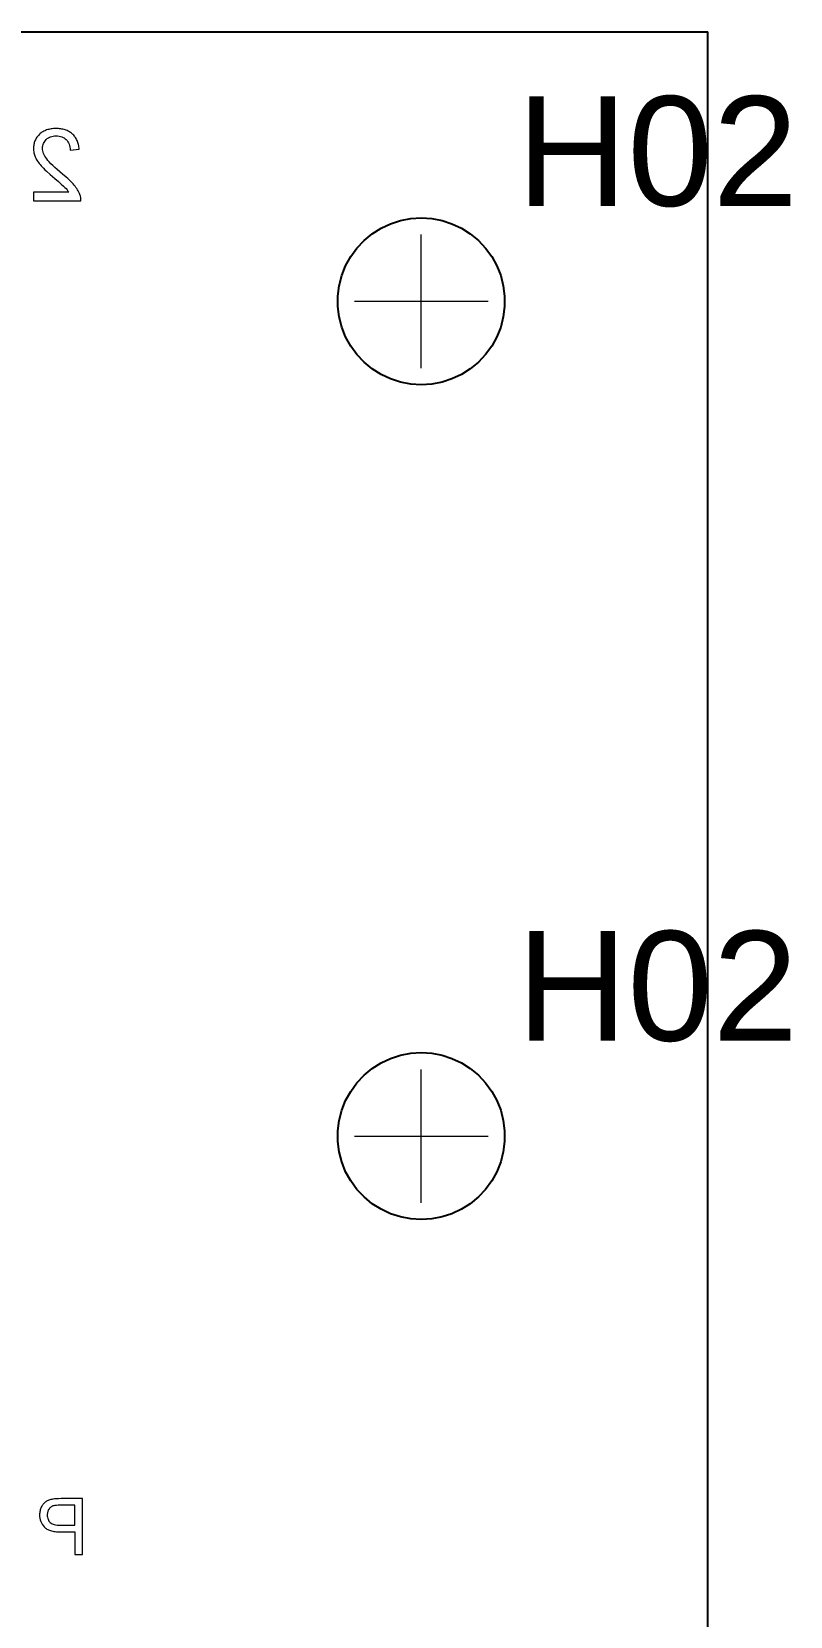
# Paper-space layout '01_三视图' of a CAD drawing. Header units: millimetres. Extents: x 8 to 451, y 8 to 289.
# Drawn here: x 51.34 to 67.23, y 207.53 to 240.75 of the extents above; entities that cross this region are included whole.
import ezdxf

# ---------------------------------------------------------------- set-up
doc = ezdxf.new("R2010")
doc.units = ezdxf.units.MM
doc.linetypes.add('WP_HIDDEN', pattern=[2.3, 1.5, -0.8])
for name, color, linetype, lineweight in [('ANNOTATIONS', 7, 'CONTINUOUS', 18), ('HIDDEN', 7, 'WP_HIDDEN', 13), ('VISIBLE', 7, 'CONTINUOUS', 25)]:
    doc.layers.add(name, color=color, linetype=linetype, lineweight=lineweight)
doc.styles.add('CJK', font='Arial Unicode.ttf')

psp = doc.layouts.new('01_三视图')

# ---------------------------------------------------------------- linework, layer by layer
at = {"layer": 'ANNOTATIONS'}
for p, q in [((59.498, 233.698), (59.498, 236.498)), ((58.098, 235.098), (60.898, 235.098)), ((59.498, 216.198), (59.498, 218.998)), ((58.098, 217.598), (60.898, 217.598))]:
    psp.add_line(p, q, dxfattribs=at)
at = {"layer": 'HIDDEN'}
for points in [[(51.433, 238.519), (51.423, 238.501)], [(51.445, 238.536), (51.433, 238.519)], [(51.457, 238.553), (51.445, 238.536)], [(51.47, 238.569), (51.457, 238.553)], [(51.485, 238.584), (51.47, 238.569)], [(51.5, 238.6), (51.485, 238.584)], [(51.516, 238.614), (51.5, 238.6)], [(51.533, 238.628), (51.516, 238.614)], [(51.551, 238.641), (51.533, 238.628)], [(51.569, 238.652), (51.551, 238.641)], [(51.588, 238.663), (51.569, 238.652)], [(51.608, 238.673), (51.588, 238.663)], [(51.628, 238.682), (51.608, 238.673)], [(51.649, 238.69), (51.628, 238.682)], [(51.642, 238.491), (51.663, 238.509)], [(51.671, 238.697), (51.649, 238.69)], [(51.663, 238.509), (51.685, 238.524)], [(51.693, 238.703), (51.671, 238.697)], [(51.685, 238.524), (51.708, 238.537)], [(51.717, 238.708), (51.693, 238.703)], [(51.708, 238.537), (51.733, 238.548)], [(51.741, 238.712), (51.717, 238.708)], [(51.733, 238.548), (51.759, 238.556)], [(51.765, 238.716), (51.741, 238.712)], [(51.759, 238.556), (51.787, 238.562)], [(51.791, 238.718), (51.765, 238.716)], [(51.787, 238.562), (51.817, 238.566)], [(51.817, 238.72), (51.791, 238.718)], [(51.843, 238.72), (51.817, 238.72)], [(51.817, 238.566), (51.848, 238.567)], [(51.87, 238.72), (51.843, 238.72)], [(51.848, 238.567), (51.88, 238.566)], [(51.896, 238.718), (51.87, 238.72)], [(51.88, 238.566), (51.911, 238.562)], [(51.921, 238.716), (51.896, 238.718)], [(51.911, 238.562), (51.94, 238.556)], [(51.945, 238.713), (51.921, 238.716)], [(51.94, 238.556), (51.968, 238.547)], [(51.969, 238.709), (51.945, 238.713)], [(51.968, 238.547), (51.994, 238.535)], [(51.992, 238.704), (51.969, 238.709)], [(52.015, 238.699), (51.992, 238.704)], [(51.994, 238.535), (52.018, 238.522)], [(52.036, 238.692), (52.015, 238.699)], [(52.018, 238.522), (52.04, 238.505)], [(52.057, 238.685), (52.036, 238.692)], [(52.04, 238.505), (52.061, 238.487)], [(52.078, 238.676), (52.057, 238.685)], [(52.098, 238.667), (52.078, 238.676)], [(52.117, 238.657), (52.098, 238.667)], [(52.135, 238.646), (52.117, 238.657)], [(52.152, 238.635), (52.135, 238.646)], [(52.169, 238.622), (52.152, 238.635)], [(52.186, 238.608), (52.169, 238.622)], [(52.201, 238.594), (52.186, 238.608)], [(52.216, 238.579), (52.201, 238.594)], [(52.23, 238.563), (52.216, 238.579)], [(52.243, 238.546), (52.23, 238.563)], [(52.255, 238.529), (52.243, 238.546)], [(52.266, 238.511), (52.255, 238.529)], [(52.277, 238.491), (52.266, 238.511)], [(51.376, 238.345), (51.374, 238.324)], [(51.374, 238.324), (51.374, 238.302)], [(51.374, 238.302), (51.374, 238.279)], [(51.374, 238.279), (51.376, 238.257)], [(51.378, 238.366), (51.376, 238.345)], [(51.376, 238.257), (51.379, 238.234)], [(51.381, 238.387), (51.378, 238.366)], [(51.379, 238.234), (51.383, 238.212)], [(51.386, 238.407), (51.381, 238.387)], [(51.383, 238.212), (51.388, 238.19)], [(51.391, 238.427), (51.386, 238.407)], [(51.388, 238.19), (51.394, 238.168)], [(51.398, 238.446), (51.391, 238.427)], [(51.405, 238.465), (51.398, 238.446)], [(51.414, 238.483), (51.405, 238.465)], [(51.423, 238.501), (51.414, 238.483)], [(51.564, 238.306), (51.565, 238.333)], [(51.565, 238.279), (51.564, 238.306)], [(51.565, 238.333), (51.569, 238.359)], [(51.569, 238.252), (51.565, 238.279)], [(51.569, 238.359), (51.575, 238.383)], [(51.576, 238.225), (51.569, 238.252)], [(51.575, 238.383), (51.583, 238.407)], [(51.585, 238.198), (51.576, 238.225)], [(51.583, 238.407), (51.594, 238.43)], [(51.597, 238.17), (51.585, 238.198)], [(51.594, 238.43), (51.608, 238.451)], [(51.608, 238.451), (51.624, 238.472)], [(51.624, 238.472), (51.642, 238.491)], [(52.061, 238.487), (52.08, 238.466)], [(52.08, 238.466), (52.096, 238.443)], [(52.096, 238.443), (52.11, 238.418)], [(52.11, 238.418), (52.122, 238.391)], [(52.122, 238.391), (52.131, 238.362)], [(52.131, 238.362), (52.137, 238.332)], [(52.137, 238.332), (52.141, 238.299)], [(52.141, 238.299), (52.143, 238.265)], [(52.143, 238.265), (52.333, 238.284)], [(52.286, 238.472), (52.277, 238.491)], [(52.295, 238.451), (52.286, 238.472)], [(52.303, 238.429), (52.295, 238.451)], [(52.31, 238.407), (52.303, 238.429)], [(52.316, 238.384), (52.31, 238.407)], [(52.322, 238.36), (52.316, 238.384)], [(52.326, 238.336), (52.322, 238.36)], [(52.33, 238.31), (52.326, 238.336)], [(52.333, 238.284), (52.33, 238.31)], [(51.394, 238.168), (51.402, 238.146)], [(51.402, 238.146), (51.411, 238.124)], [(51.411, 238.124), (51.421, 238.102)], [(51.421, 238.102), (51.432, 238.079)], [(51.432, 238.079), (51.445, 238.057)], [(51.445, 238.057), (51.46, 238.034)], [(51.46, 238.034), (51.476, 238.011)], [(51.476, 238.011), (51.494, 237.987)], [(51.494, 237.987), (51.513, 237.964)], [(51.513, 237.964), (51.533, 237.94)], [(51.533, 237.94), (51.557, 237.914)], [(51.557, 237.914), (51.583, 237.887)], [(51.583, 237.887), (51.614, 237.857)], [(51.612, 238.141), (51.597, 238.17)], [(51.63, 238.112), (51.612, 238.141)], [(51.614, 237.857), (51.648, 237.825)], [(51.65, 238.083), (51.63, 238.112)], [(51.674, 238.052), (51.65, 238.083)], [(51.703, 238.019), (51.674, 238.052)], [(51.737, 237.983), (51.703, 238.019)], [(51.776, 237.944), (51.737, 237.983)], [(51.82, 237.903), (51.776, 237.944)], [(51.869, 237.859), (51.82, 237.903)], [(51.923, 237.813), (51.869, 237.859)], [(51.648, 237.825), (51.726, 237.754)], [(51.726, 237.754), (51.819, 237.674)], [(51.819, 237.674), (51.895, 237.61)], [(51.895, 237.61), (51.955, 237.557)], [(51.982, 237.764), (51.923, 237.813)], [(51.955, 237.557), (52.001, 237.515)], [(52.057, 237.701), (51.982, 237.764)], [(52.001, 237.515), (52.033, 237.485)], [(52.09, 237.671), (52.057, 237.701)], [(52.122, 237.642), (52.09, 237.671)], [(52.151, 237.614), (52.122, 237.642)], [(52.178, 237.587), (52.151, 237.614)], [(52.202, 237.561), (52.178, 237.587)], [(52.224, 237.536), (52.202, 237.561)], [(52.245, 237.511), (52.224, 237.536)], [(52.263, 237.486), (52.245, 237.511)], [(52.111, 237.385), (51.372, 237.385)], [(51.372, 237.385), (51.372, 237.207)], [(51.372, 237.207), (52.368, 237.207)], [(52.033, 237.485), (52.055, 237.46)], [(52.055, 237.46), (52.076, 237.435)], [(52.076, 237.435), (52.094, 237.41)], [(52.094, 237.41), (52.111, 237.385)], [(52.281, 237.461), (52.263, 237.486)], [(52.297, 237.436), (52.281, 237.461)], [(52.311, 237.411), (52.297, 237.436)], [(52.324, 237.386), (52.311, 237.411)], [(52.336, 237.361), (52.324, 237.386)], [(52.346, 237.335), (52.336, 237.361)], [(52.356, 237.304), (52.346, 237.335)], [(52.363, 237.272), (52.356, 237.304)], [(52.367, 237.24), (52.363, 237.272)], [(52.368, 237.207), (52.367, 237.24)], [(51.646, 209.943), (51.631, 209.933)], [(51.662, 209.952), (51.646, 209.943)], [(51.679, 209.96), (51.662, 209.952)], [(51.697, 209.967), (51.679, 209.96)], [(51.715, 209.973), (51.697, 209.967)], [(51.735, 209.979), (51.715, 209.973)], [(51.755, 209.984), (51.735, 209.979)], [(51.776, 209.988), (51.755, 209.984)], [(51.811, 209.993), (51.776, 209.988)], [(51.852, 209.996), (51.811, 209.993)], [(51.9, 209.998), (51.852, 209.996)], [(51.955, 209.999), (51.9, 209.998)], [(52.398, 209.999), (51.955, 209.999)], [(52.398, 208.825), (52.398, 209.999)], [(51.504, 209.702), (51.502, 209.681)], [(51.502, 209.681), (51.502, 209.66)], [(51.502, 209.66), (51.503, 209.623)], [(51.503, 209.623), (51.508, 209.588)], [(51.507, 209.723), (51.504, 209.702)], [(51.511, 209.743), (51.507, 209.723)], [(51.516, 209.763), (51.511, 209.743)], [(51.522, 209.782), (51.516, 209.763)], [(51.529, 209.801), (51.522, 209.782)], [(51.537, 209.82), (51.529, 209.801)], [(51.547, 209.838), (51.537, 209.82)], [(51.557, 209.854), (51.547, 209.838)], [(51.567, 209.87), (51.557, 209.854)], [(51.579, 209.885), (51.567, 209.87)], [(51.591, 209.898), (51.579, 209.885)], [(51.604, 209.911), (51.591, 209.898)], [(51.617, 209.922), (51.604, 209.911)], [(51.631, 209.933), (51.617, 209.922)], [(51.664, 209.69), (51.662, 209.673)], [(51.662, 209.673), (51.662, 209.655)], [(51.662, 209.655), (51.663, 209.63)], [(51.663, 209.63), (51.666, 209.607)], [(51.667, 209.707), (51.664, 209.69)], [(51.666, 209.607), (51.671, 209.585)], [(51.671, 209.723), (51.667, 209.707)], [(51.676, 209.739), (51.671, 209.723)], [(51.683, 209.753), (51.676, 209.739)], [(51.69, 209.768), (51.683, 209.753)], [(51.699, 209.781), (51.69, 209.768)], [(51.709, 209.794), (51.699, 209.781)], [(51.719, 209.805), (51.709, 209.794)], [(51.73, 209.815), (51.719, 209.805)], [(51.742, 209.824), (51.73, 209.815)], [(51.755, 209.833), (51.742, 209.824)], [(51.768, 209.84), (51.755, 209.833)], [(51.782, 209.845), (51.768, 209.84)], [(51.797, 209.85), (51.782, 209.845)], [(51.821, 209.855), (51.797, 209.85)], [(51.853, 209.858), (51.821, 209.855)], [(51.893, 209.86), (51.853, 209.858)], [(51.942, 209.861), (51.893, 209.86)], [(52.242, 209.861), (51.942, 209.861)], [(52.242, 209.441), (52.242, 209.861)], [(51.508, 209.588), (51.515, 209.554)], [(51.515, 209.554), (51.525, 209.521)], [(51.525, 209.521), (51.539, 209.49)], [(51.539, 209.49), (51.555, 209.461)], [(51.555, 209.461), (51.575, 209.433)], [(51.575, 209.433), (51.597, 209.406)], [(51.597, 209.406), (51.609, 209.394)], [(51.609, 209.394), (51.623, 209.382)], [(51.623, 209.382), (51.638, 209.371)], [(51.638, 209.371), (51.654, 209.361)], [(51.654, 209.361), (51.672, 209.351)], [(51.671, 209.585), (51.678, 209.565)], [(51.672, 209.351), (51.69, 209.343)], [(51.678, 209.565), (51.687, 209.546)], [(51.687, 209.546), (51.697, 209.528)], [(51.69, 209.343), (51.71, 209.335)], [(51.697, 209.528), (51.71, 209.512)], [(51.71, 209.512), (51.725, 209.497)], [(51.71, 209.335), (51.731, 209.328)], [(51.725, 209.497), (51.742, 209.484)], [(51.731, 209.328), (51.753, 209.322)], [(51.742, 209.484), (51.762, 209.473)], [(51.753, 209.322), (51.776, 209.317)], [(51.762, 209.473), (51.785, 209.463)], [(51.776, 209.317), (51.801, 209.313)], [(51.785, 209.463), (51.81, 209.455)], [(51.801, 209.313), (51.826, 209.309)], [(51.81, 209.455), (51.838, 209.449)], [(51.826, 209.309), (51.853, 209.306)], [(51.838, 209.449), (51.869, 209.445)], [(51.853, 209.306), (51.881, 209.304)], [(51.869, 209.445), (51.903, 209.442)], [(51.881, 209.304), (51.911, 209.303)], [(51.903, 209.442), (51.939, 209.441)], [(51.911, 209.303), (51.941, 209.302)], [(51.939, 209.441), (52.242, 209.441)], [(51.941, 209.302), (52.242, 209.302)], [(52.242, 209.302), (52.242, 208.825)], [(52.242, 208.825), (52.398, 208.825)]]:
    psp.add_lwpolyline(points, dxfattribs=at)
at = {"layer": 'VISIBLE'}
for points in [[(30.5, 240.75), (65.5, 240.75)], [(65.5, 139.25), (65.5, 240.75)], [(59.498, 233.348), (59.278, 233.362), (59.063, 233.403), (58.854, 233.471), (58.655, 233.564), (58.469, 233.682), (58.3, 233.822), (58.149, 233.982), (58.02, 234.16), (57.914, 234.353), (57.833, 234.557), (57.779, 234.77), (57.751, 234.988), (57.751, 235.208), (57.779, 235.426), (57.833, 235.639), (57.914, 235.843), (58.02, 236.035), (58.149, 236.213), (58.3, 236.373), (58.469, 236.514), (58.655, 236.631), (58.854, 236.725), (59.063, 236.793), (59.278, 236.834), (59.498, 236.848), (59.717, 236.834), (59.933, 236.793), (60.142, 236.725), (60.341, 236.631), (60.526, 236.514), (60.696, 236.373), (60.846, 236.213), (60.975, 236.035), (61.081, 235.843), (61.162, 235.639), (61.217, 235.426), (61.244, 235.208), (61.244, 234.988), (61.217, 234.77), (61.162, 234.557), (61.081, 234.353), (60.975, 234.16), (60.846, 233.982), (60.696, 233.822), (60.526, 233.682), (60.341, 233.564), (60.142, 233.471), (59.933, 233.403), (59.717, 233.362), (59.498, 233.348)], [(59.498, 215.848), (59.278, 215.862), (59.063, 215.903), (58.854, 215.971), (58.655, 216.064), (58.469, 216.182), (58.3, 216.322), (58.149, 216.482), (58.02, 216.66), (57.914, 216.853), (57.833, 217.057), (57.779, 217.27), (57.751, 217.488), (57.751, 217.708), (57.779, 217.926), (57.833, 218.139), (57.914, 218.343), (58.02, 218.535), (58.149, 218.713), (58.3, 218.873), (58.469, 219.014), (58.655, 219.131), (58.854, 219.225), (59.063, 219.293), (59.278, 219.334), (59.498, 219.348), (59.717, 219.334), (59.933, 219.293), (60.142, 219.225), (60.341, 219.131), (60.526, 219.014), (60.696, 218.873), (60.846, 218.713), (60.975, 218.535), (61.081, 218.343), (61.162, 218.139), (61.217, 217.926), (61.244, 217.708), (61.244, 217.488), (61.217, 217.27), (61.162, 217.057), (61.081, 216.853), (60.975, 216.66), (60.846, 216.482), (60.696, 216.322), (60.526, 216.182), (60.341, 216.064), (60.142, 215.971), (59.933, 215.903), (59.717, 215.862), (59.498, 215.848)]]:
    psp.add_lwpolyline(points, dxfattribs=at)

# ---------------------------------------------------------------- texts
at = {"layer": 'ANNOTATIONS', "style": 'CJK'}
for p in [(61.498, 237.098), (61.498, 219.598)]:
    psp.add_text('H02', height=2.3, dxfattribs=at).set_placement(p)

doc.saveas('drawing.dxf')
